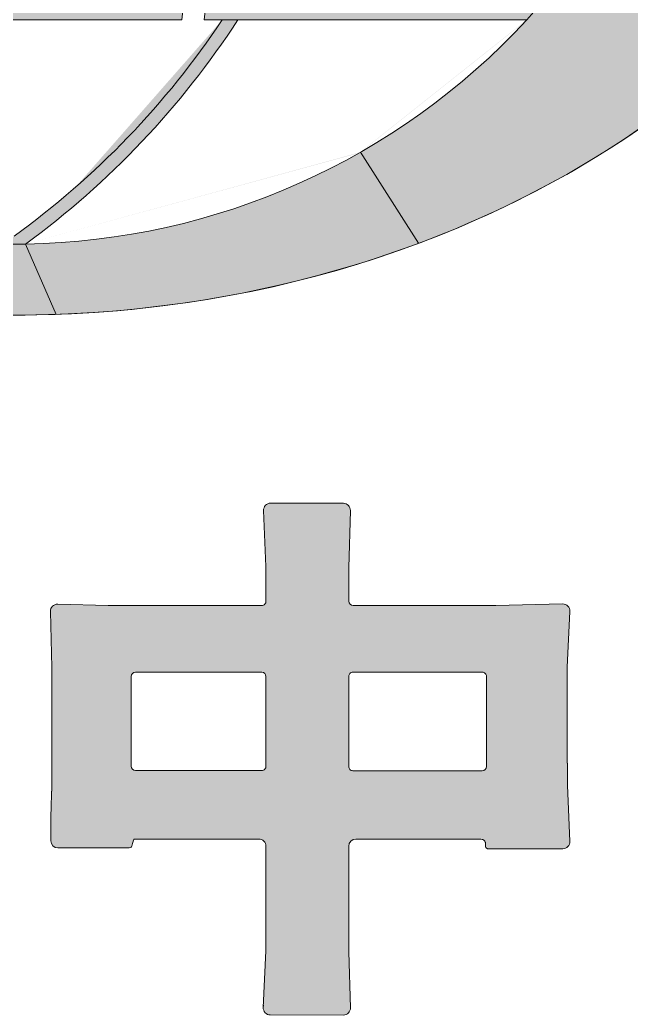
# Model space of a CAD drawing. Extents: x -2876908 to 633791, y -1383861 to 872234.
# Drawn here: x -1137347 to -1135216, y -613263 to -609792 of the extents above; entities that cross this region are included whole.
import ezdxf
from ezdxf.enums import TextEntityAlignment as Align

# ---------------------------------------------------------------- set-up
doc = ezdxf.new("R2010")
doc.units = 0
doc.header["$LTSCALE"] = 5
doc.header["$MEASUREMENT"] = 0
doc.layers.get('0').update_dxf_attribs({"linetype": 'CONTINUOUS', "lineweight": 25})
doc.layers.add('11', color=3, linetype='CONTINUOUS')
doc.layers.add('HFZT', color=5, linetype='CONTINUOUS', lineweight=15)
doc.styles.add('TSSD_NORM', font='tssdeng.shx', dxfattribs={"width": 0.7, "bigfont": 'hztxt.shx'})

# ---------------------------------------------------------------- blocks, each defined once
blk = doc.blocks.new('z')
h = blk.add_hatch(color=256)
h.paths.add_polyline_path([(298824.5820092613, 23772.05713661986), (298703.8143638487, 23772.05713661986, -0.4142135623716034), (298691.8143638487, 23784.0571366198), (298691.8143638486, 23813.08993662001), (298691.8143638486, 23816.48257662134), (298691.8143638486, 23823.26833662319), (298691.8782038564, 23825.57281662004), (298691.9103638464, 23826.7252966203), (298691.9742038363, 23829.02977661939), (298692.230523848, 23838.24769662024), (298692.3582038457, 23842.85665661843), (298692.6145238394, 23852.07457661928), (298692.678363865, 23854.37905662061), (298692.7105238551, 23855.53153661863), (298692.7743638271, 23857.83601661429), (298692.7743638271, 23859.88465662004), (298692.7743638271, 23860.90849661978), (298692.7743638271, 23862.95713661985), (298693.0945238465, 23862.95713661984), (298693.0945238465, 23865.00577661769), (298693.0945238465, 23866.02961661966), (298693.0945238465, 23868.07825661974), (298693.4146838481, 23868.07825661974), (298693.4146838481, 23876.91217662023), (298693.4146838481, 23881.32913662047), (298693.4146838481, 23890.16305661875), (298693.7348438496, 23890.16305661875), (298693.7348438496, 23965.31569662096), (298693.7026838416, 24002.89249662014), (298693.5745238355, 24078.04513662126), (298691.1346496541, 24172.90427961475, -0.4292787835920228), (298703.4359919502, 24185.20894529422), (298789.1156438461, 24183.0283366196), (298892.5628438288, 24183.0283366196), (298944.2862038428, 24183.0283366196), (299049.1753238435, 24183.0283366196, 0.4142135623748711), (299056.3753238435, 24190.22833661964), (299056.3753238433, 24214.58737661989), (299056.3753238433, 24226.04593661876), (299056.3753238433, 24248.96305661796), (299052.2579631242, 24343.95033897464, -0.4272553540661626), (299064.2587289155, 24356.47000227654), (299187.4261077251, 24356.34659451896, -0.4225290671113967), (299199.4089305178, 24343.99494092796), (299196.5665238314, 24247.04257661841), (299196.6408049271, 24190.21892463333, 0.4138307381067215), (299203.8407987753, 24183.02833661959), (299300.2052438372, 24183.0283366196), (299348.6641238624, 24183.0283366196), (299445.5814038328, 24183.0283366196), (299558.9122498196, 24185.56628676996, -0.4341927845431898), (299571.1685814153, 24173.02542534858), (299566.8884438389, 24078.68497662027), (299566.8884438389, 24013.51873662026), (299566.8884438389, 23980.93537662105), (299566.8884438389, 23915.76865661816), (299567.0166038448, 23915.76865661816), (299567.0804438526, 23915.76865661816), (299567.2086038405, 23915.76865661817), (299567.2086038405, 23900.53345661984), (299567.2086038405, 23892.91585662068), (299567.2086038405, 23877.68017662026), (299571.3490681682, 23783.30244511888, -0.4271139909127705), (299559.3605996182, 23770.77649661825), (299446.8620438391, 23770.77649661825), (299446.8620438391, 23770.64881661834), (299446.8620438391, 23770.58449662031), (299446.8620438391, 23770.45681661816), (299442.380763852, 23770.45681661816), (299440.1406038398, 23770.45681661816), (299431.5465487414, 23770.45681661815), (299429.675163835, 23772.48097661922), (299428.2975638503, 23773.60042330407), (299428.2975638503, 23775.257776621), (299428.2975638503, 23775.89761662038), (299428.2975638504, 23781.29843412451), (299427.6538838633, 23782.52113657016), (299427.0174038523, 23783.73937661844), (299426.3871638233, 23784.39601661862), (299426.025243848, 23784.69217662034), (299425.2572438274, 23785.17985661923), (299423.5062038532, 23786.16481662039), (299422.5510038486, 23786.55985661974), (299420.6161238366, 23787.10033662022), (299419.079643845, 23787.10033662023), (299418.3116438442, 23787.10033662023), (299290.7953238541, 23787.10033662023), (299208.5665238312, 23787.10033662021, 0.4142135623741605), (299196.5665238313, 23775.10033662017), (299196.5665238314, 23692.23121661918), (299196.5665238314, 23660.16001661943), (299196.5665238314, 23596.01761661878), (299199.463934444, 23501.18590291544, -0.4238473630065199), (299187.4427020822, 23488.81946573142), (299063.6515160394, 23489.0962369526, -0.4278623323173308), (299051.6925201107, 23501.67929407762), (299056.3753238433, 23597.93809662035), (299056.3753238433, 23663.48881661968), (299056.3753238433, 23696.26417661907), (299056.3753238435, 23775.10033662023, 0.4142135623730951), (299044.3753238436, 23787.10033662024), (299042.5801238531, 23787.10033662023), (299039.9233238512, 23787.10033662023), (299029.4640606696, 23787.10033662023), (298982.118843841, 23787.10033662023), (298958.4332438344, 23787.10033662023), (298833.9507425303, 23787.10033662023), (298833.1753238254, 23786.86945661909), (298832.6382038525, 23786.44753661802), (298832.0055638368, 23785.5000166188), (298830.5502038411, 23781.48145661885), (298829.9382038523, 23779.41889661886), (298828.6812737, 23774.04595412128), (298826.5642838469, 23773.01713662593)])
h.paths.add_polyline_path([(299203.7665238315, 24070.04305661919), (299298.7330838257, 24070.04305661919), (299331.5722838575, 24070.04305661919), (299422.6983638221, 24070.04305661919, -0.4142135623730951), (299429.8983638221, 24062.84305661919), (299429.8983638221, 23979.2707366191), (299429.8983638221, 23955.64993662091), (299429.898363822, 23910.16609662027, -0.4142135623730951), (299422.698363822, 23902.96609662027), (299290.4751638526, 23902.96609662028), (299203.7665238315, 23902.96609662029, -0.4142135623730951), (299196.5665238314, 23910.16609662028), (299196.5665238314, 23960.19457662107), (299196.5665238314, 23984.00785661863), (299196.5665238314, 24062.84305661918, -0.4142135623730951)], flags=16)
h.paths.add_polyline_path([(299056.3753238432, 24062.5228966199), (299056.3753238433, 23977.67041661964), (299056.3753238433, 23954.84977662118), (299056.3753238435, 23910.48625661956, -0.4142135623730951), (299049.1753238435, 23903.28625661956), (298835.0444438332, 23903.28625661956, -0.4142135623730951), (298827.8444438332, 23910.48625661956), (298827.8444438332, 23973.44545661958), (298827.8444438332, 24001.16401661934), (298827.8444438332, 24062.5228966199, -0.4142135623730951), (298835.0444438332, 24069.7228966199), (299049.1753238432, 24069.7228966199, -0.4142135623730951)], flags=16)
blk.add_lwpolyline([(299029.4890838379, 23787.10033662023), (298982.118843841, 23787.10033662023), (298958.4332438344, 23787.10033662023), (298833.9507425303, 23787.10033662023), (298833.1753238254, 23786.86945661905), (298832.6382038528, 23786.44753661828), (298832.0055638367, 23785.50001661854), (298830.5502038413, 23781.48145661878), (298829.9382038528, 23779.41889661999), (298828.9647638434, 23775.25777662101), (298828.3110038453, 23774.11873661803), (298827.7455638403, 23773.59121662008), (298826.5642838353, 23773.01713661852), (298824.5820092613, 23772.05713661986), (298703.8143638487, 23772.05713661986, -0.4142135623730951), (298691.8143638487, 23784.05713661986), (298691.8143638486, 23813.08993662002), (298691.8143638486, 23816.48257662134), (298691.8143638486, 23823.26833661871), (298691.8782038564, 23825.57281662004), (298691.9103638464, 23826.7252966203), (298691.9742038363, 23829.02977661939), (298692.230523848, 23838.24769662024), (298692.3582038457, 23842.85665661844), (298692.6145238394, 23852.07457661929), (298692.678363865, 23854.37905662062), (298692.7105238551, 23855.53153661864), (298692.7743638271, 23857.83601661774), (298692.7743638271, 23859.88465662005), (298692.7743638271, 23860.90849661978), (298692.7743638271, 23862.95713661986), (298692.902523833, 23862.95713661986), (298692.9663638407, 23862.95713661986), (298693.0945238465, 23862.95713661986), (298693.0945238465, 23865.0057766177), (298693.0945238465, 23866.02961661967), (298693.0945238465, 23868.07825661974), (298693.2226838345, 23868.07825661974), (298693.2865238422, 23868.07825661974), (298693.4146838481, 23868.07825661974), (298693.4146838481, 23876.91217662024), (298693.4146838481, 23881.32913662048), (298693.4146838481, 23890.16305661874), (298693.5423638457, 23890.16305661874), (298693.6066838616, 23890.16305661874), (298693.7348438496, 23890.16305661874), (298693.7348438496, 23965.31569662096), (298693.7026838416, 24002.89249662014), (298693.5745238358, 24078.04513662012), (298691.1346496541, 24172.90427961476, -0.4292787835920228), (298703.4359919502, 24185.20894529423), (298789.1156438464, 24183.0283366196), (298892.5628438288, 24183.0283366196), (298944.2862038428, 24183.0283366196), (299049.1753238435, 24183.0283366196, 0.4142135623730951), (299056.3753238435, 24190.22833661961), (299056.3753238433, 24214.5873766199), (299056.3753238433, 24226.04593661877), (299056.3753238433, 24248.96305661874), (299052.2579631242, 24343.95033897465, -0.4272553540627174), (299064.2587289154, 24356.47000227655), (299187.4261077251, 24356.34659451897, -0.422529067112942), (299199.4089305178, 24343.9949409279), (299196.5665238314, 24247.04257662), (299196.6408049271, 24190.21892463333, 0.4138307381067215), (299203.8407987753, 24183.0283366196), (299300.2052438372, 24183.0283366196), (299348.6641238624, 24183.0283366196), (299445.581403833, 24183.0283366196), (299558.9122498196, 24185.56628676997, -0.4341927845431897), (299571.1685814153, 24173.02542534859), (299566.8884438389, 24078.6849766195), (299566.8884438389, 24013.51873662027), (299566.8884438389, 23980.93537662106), (299566.8884438389, 23915.76865661817), (299567.0166038448, 23915.76865661817), (299567.0804438526, 23915.76865661817), (299567.2086038405, 23915.76865661817), (299567.2086038405, 23900.53345661985), (299567.2086038405, 23892.91585662069), (299567.2086038405, 23877.68017661872), (299571.3490681682, 23783.30244511889, -0.4271139909127706), (299559.3605996182, 23770.77649661826), (299446.8620438391, 23770.77649661826), (299446.8620438391, 23770.64881661834), (299446.8620438391, 23770.58449662032), (299446.8620438391, 23770.45681661817), (299442.380763852, 23770.45681661817), (299440.1406038398, 23770.45681661817), (299431.5465487414, 23770.45681661817), (299429.6751638347, 23772.48097661959), (299429.1116438443, 23772.93889661955), (299428.2975638503, 23773.97713661941), (299428.2975638503, 23775.25777662101), (299428.2975638503, 23775.89761662038), (299428.2975638503, 23781.30284829463), (299427.9740438456, 23781.91297661888), (299427.6538838441, 23782.52113661843), (299427.0174038523, 23783.73937661873), (299426.3871638233, 23784.39601661863), (299426.025243848, 23784.69217662068), (299425.2572438294, 23785.17985661926), (299423.5062038535, 23786.16481662022), (299422.5510038489, 23786.55985661971), (299420.6161238366, 23787.10033662023), (299419.079643845, 23787.10033662023), (299418.3116438442, 23787.10033662023), (299290.7953238541, 23787.10033662023), (299208.5665238312, 23787.10033662021, 0.4142135623739474), (299196.5665238313, 23775.10033662018), (299196.5665238314, 23692.23121661919), (299196.5665238314, 23660.16001661944), (299196.5665238314, 23596.01761661993), (299199.463934444, 23501.18590291545, -0.4238473630065199), (299187.4427020822, 23488.81946573142), (299063.6515160394, 23489.09623695261, -0.4278623323175568), (299051.6925201107, 23501.67929407763), (299056.3753238433, 23597.93809661868), (299056.3753238433, 23663.48881661969), (299056.3753238433, 23696.26417661907), (299056.3753238435, 23775.10033662024, 0.4142135623730951), (299044.3753238436, 23787.10033662024), (299042.5801238531, 23787.10033662023), (299039.9233238512, 23787.10033662023), (299029.4640606696, 23787.10033662023)], format="xyb")
for points in [[(299056.3753238433, 23977.67041661965), (299056.3753238432, 24062.52289661991, 0.4142135623730951), (299049.1753238432, 24069.72289661991), (298835.0444438332, 24069.72289661991, 0.4142135623730951), (298827.8444438332, 24062.52289661991), (298827.8444438332, 24001.16401661935), (298827.8444438332, 23973.44545661958), (298827.8444438332, 23910.48625661956, 0.4142135623730951), (298835.0444438332, 23903.28625661956), (299049.1753238435, 23903.28625661956, 0.4142135623730951), (299056.3753238435, 23910.48625661956), (299056.3753238433, 23954.84977662118)], [(299429.898363822, 23910.16609662028), (299429.8983638221, 23955.64993662091), (299429.8983638221, 23979.27073661911), (299429.8983638221, 24062.8430566192, 0.4142135623730951), (299422.6983638221, 24070.0430566192), (299331.5722838575, 24070.04305661919), (299298.7330838257, 24070.04305661919), (299203.7665238315, 24070.04305661919, 0.4142135623730951), (299196.5665238314, 24062.84305661919), (299196.5665238314, 23984.00785661864), (299196.5665238314, 23960.19457662108), (299196.5665238314, 23910.16609662029, 0.4142135623730951), (299203.7665238315, 23902.96609662029), (299290.4751638526, 23902.96609662028), (299422.698363822, 23902.96609662027, 0.4142135623730951)]]:
    blk.add_lwpolyline(points, format="xyb", close=True)
for points in [[(299244.5665238314, 23787.10033662023), (299266.213563841, 23787.10033662023)], [(299051.8940438384, 23505.82177661957), (299051.8940438384, 23503.7731366195)]]:
    blk.add_lwpolyline(points)
blk = doc.blocks.new('dfgdfger')
at = {"layer": 'HFZT'}
for points in [[(447768.8675110264, 387205.9296155946), (446897.8621458949, 387205.9296155946), (446912.7498963916, 387088.1917124437, 0.0063558222921532), (446859.1057541312, 387077.2295823118), (446862.8604396751, 387047.9606586454, -0.0064380057584099), (446916.4451053484, 387058.9686165212), (446987.2196496274, 386499.2570296344), (447691.5893035565, 386499.2570296344), (447717.0554640141, 386732.1329989316), (447246.0627806148, 386732.1329989316), (447238.2925629164, 386782.6093833765), (447722.5753110011, 386782.6093833765), (447742.5317846367, 386965.1018776965), (447214.9819097721, 386965.1018776965), (447203.3259300065, 387011.6957449869), (447747.6270587367, 387011.6957449869), (447752.0441822604, 387052.0882465115, -0.0059441611161231), (447801.3555384616, 387041.159998591), (447804.5743667332, 387070.5946578333), (447755.2547482829, 387081.4473511112)], [(447817.4276651642, 386499.2570287847), (447782.2275834371, 386499.2570281934, -0.0894918479308635), (447317.0949817838, 386015.7708150769), (447342.4631450347, 385997.8727110437, 0.0907329677643748)], [(447317.0949817838, 386015.7708150769), (447291.7268165825, 385997.8727096676), (447342.4631450347, 385997.8727110437)]]:
    blk.add_hatch(color=5, dxfattribs=at).paths.add_polyline_path(points)
h = blk.add_hatch(color=5, dxfattribs=at)
h.paths.add_polyline_path([(448097.9701021274, 387205.9296155946), (447819.3739262202, 387205.9296155946), (447804.5743667332, 387070.5946578331), (447801.355538461, 387041.1599985862), (448089.1366281098, 387011.6957449869)])
h.paths.add_polyline_path([(448081.5964689904, 386954.7602339187), (448085.5647366492, 386984.7245237239), (448089.1366281097, 387011.6957449867), (447801.3555384612, 387041.1599985862), (448054.1699951997, 386747.6639829093), (448081.5964631883, 386954.7602361557)])
h.paths.add_polyline_path([(447801.3555384612, 387041.1599985864), (447742.0957186964, 386499.2570296344), (448054.1699951996, 386747.6639829093)])
h = blk.add_hatch(color=5, dxfattribs=at)
h.paths.add_polyline_path([(448291.1635950467, 386747.6639829093), (448054.1699951996, 386747.6639829093), (447742.0957186964, 386499.2570296344), (448463.2165292761, 386499.2570296344)])
h.paths.add_polyline_path([(448611.6830404622, 386895.2363425718), (448319.3925884103, 386895.2363425718), (448316.5790699849, 386880.5281469001), (448310.8054738531, 386850.3455897029), (448291.1635950467, 386747.6639829096), (448463.2165293027, 386499.2570295958), (448536.8717179173, 386585.2651853366), (448570.4167247146, 386724.2546352746)])
h.paths.add_polyline_path([(448686.6686451545, 387205.9296155946), (448341.6700101845, 387011.6957449867), (448329.7861117644, 386949.5704360384), (448624.7965360113, 386949.5704360384)])
h.paths.add_polyline_path([(448686.6686451543, 387205.9296155946), (448097.9701021274, 387205.9296155946), (448089.1366281098, 387011.6957449869), (448341.6700101847, 387011.6957449869)])
h.paths.add_polyline_path([(448085.5647366507, 386984.7245237362), (448081.5964689904, 386954.7602339187, -0.0296672827679864), (448310.8054738531, 386850.3455897029), (448316.5790733963, 386880.5281451119, 0.0294425261481025)])
h = blk.add_hatch(color=5, dxfattribs=at)
edge = h.paths.add_edge_path()
edge.add_ellipse((447317.0949818153, 387546.4789575529), major_axis=(-2135.702406557902, 3.083745e-10), ratio=0.7995231178727922, start_angle=507.6783099143634, end_angle=517.4319934521435)
edge.add_line((449289.2552509924, 386891.1583596452), (448783.4241328058, 387029.3346376976))
edge.add_ellipse((447317.0949818153, 387546.4789575529), major_axis=(-1555.606273805531, 2.909338e-10), ratio=0.995632526572851, start_angle=146.5112107793529, end_angle=160.4944985430304, ccw=False)
edge.add_line((448614.4609707486, 386691.884942544), (449121.8905606302, 386633.5027817547))
edge = h.paths.add_edge_path()
edge.add_line((448614.4609680764, 386691.8849428515), (448597.9381060348, 386667.5255799796))
edge.add_line((448597.9381060348, 386667.5255799796), (448868.9647568456, 386373.350761416))
edge.add_ellipse((447317.0949818153, 387546.4789575529), major_axis=(-2135.702406557902, 3.083745e-10), ratio=0.7995231178727922, start_angle=496.6047833383917, end_angle=507.6783099143634)
edge.add_line((449121.89056063, 386633.5027817547), (448614.4609680764, 386691.8849428515))
edge = h.paths.add_edge_path()
edge.add_ellipse((447317.0949818153, 387546.4789575529), major_axis=(-1555.606273801223, 1.3117711698e-06), ratio=0.9956325265707276, start_angle=141.6390502834618, end_angle=145.4238134133707, ccw=False)
edge.add_line((448536.8717179182, 386585.2651853376), (448463.216529332, 386499.25702963))
edge.add_ellipse((447317.0949818153, 387546.4789575529), major_axis=(-1555.606273805434, 1.34546606e-08), ratio=0.9956325265729224, start_angle=119.84597324456101, end_angle=137.4568556821499, ccw=False)
edge.add_line((448091.2736844392, 386203.0912759522), (448221.0956772185, 385999.4466570629))
edge.add_ellipse((447317.0949818153, 387546.4789575529), major_axis=(-2135.702406557902, 3.083745e-10), ratio=0.7995231178727922, start_angle=475.0418586881838, end_angle=496.6047833383917)
edge.add_line((448868.9647568457, 386373.350761416), (448597.9381060347, 386667.5255799798))
h = blk.add_hatch(color=5, dxfattribs=at)
edge = h.paths.add_edge_path(flags=17)
edge.add_line((447317.0949817837, 386015.770815077), (447291.7268185327, 385997.8727110436))
edge.add_arc((448424.3548334164, 387546.4789575549), 1918.600408327275, 213.0811256129819, 233.8188070139692, ccw=False)
edge.add_line((446816.7622983703, 386499.2570287846), (446851.9623801305, 386499.2570281934))
edge.add_arc((448424.3548334164, 387546.4789575549), 1889.204011346054, 213.6638311415863, 234.1193601311902)
edge.add_line((447317.0949849792, 386015.7708127655), (447317.0949817837, 386015.770815077))
edge = h.paths.add_edge_path()
edge.add_line((447317.0949817837, 386015.770815077), (447342.4631450349, 385997.8727110437))
edge.add_line((447782.2275834371, 386499.2570281934), (447817.4276651973, 386499.2570287847))
edge.add_arc((446209.8351301511, 387546.4789575553), 1918.600408327357, 306.1811929860308, 326.9188743870181)
edge.add_arc((446209.8351301511, 387546.4789575549), 1889.204011346057, 305.8806398688099, 326.3361688584138)
edge.add_arc((446209.8351301512, 387546.4789575551), 1889.204011346057, 305.8806399884105, 326.3361689109117)
edge.add_arc((448424.3548334164, 387546.4789575551), 1889.204011346055, 213.6638310890834, 234.1193601311913)
edge.add_arc((448424.3548334164, 387546.4789575549), 1918.600408327298, 213.0811255826943, 233.8188070834912)
edge.add_arc((446209.8351300881, 387546.4789575092), 1918.600408327304, 306.1811929186935, 326.9188744189397)
edge.add_line((447291.7268204549, 385997.8727096675), (447342.4631450349, 385997.8727110437))
h = blk.add_hatch(color=5, dxfattribs=at)
edge = h.paths.add_edge_path()
edge.add_ellipse((447317.0949818153, 387546.4789575529), major_axis=(-1555.606273805434, 1.34546606e-08), ratio=0.9956325265729224, start_angle=90.93439647012372, end_angle=119.84597324456101, ccw=False)
edge.add_line((447342.4631455904, 385997.8727097619), (447410.6625756294, 385840.5750421087))
edge.add_ellipse((447317.0949818153, 387546.4789575529), major_axis=(-2135.702406557902, 3.083745e-10), ratio=0.7995231178727922, start_angle=452.5109981146523, end_angle=475.0418586881838)
edge.add_line((448221.0956772187, 385999.4466570629), (448091.2736844393, 386203.0912759522))
edge = h.paths.add_edge_path()
edge.add_ellipse((447317.0949818153, 387546.4789575529), major_axis=(-2135.702406557902, 3.083745e-10), ratio=0.7995231178727922, start_angle=447.4790680929017, end_angle=452.5109981146523)
edge.add_line((447410.6625756293, 385840.5750421086), (447342.4631450347, 385997.8727110437))
edge.add_line((447342.4631450347, 385997.8727110437), (447291.7268204549, 385997.8727096674))
edge.add_line((447291.7268204549, 385997.8727096674), (447223.1574624436, 385840.5880380157))
at = {"layer": '11', "color": 5, "lineweight": 0}
for p, q in [((447801.3555384616, 387041.159998591), (447742.0957186964, 386499.2570296344)), ((447691.5893035565, 386499.2570296344), (447717.0554640141, 386732.1329989316)), ((446987.2196496274, 386499.2570296344), (447691.5893035565, 386499.2570296344)), ((447742.0957186964, 386499.2570296344), (447782.2275843965, 386499.2570296344)), ((447817.4276657177, 386499.2570296344), (448463.2165293361, 386499.2570296344))]:
    blk.add_line(p, q, dxfattribs=at)
for centre, radius, start, end in [((446209.8351301512, 387546.4789575551), 1889.204011346057, 305.8806399884105, 326.3361689109117), ((446209.8351300881, 387546.4789575092), 1918.600408327304, 306.1811929186935, 326.9188744189397)]:
    blk.add_arc(centre, radius, start, end, dxfattribs=at)
at = {"layer": 'HFZT', "color": 5, "lineweight": 0}
for p, q in [((447801.3555384616, 387041.159998591), (447742.0957186964, 386499.2570296344)), ((447691.5893035565, 386499.2570296344), (447717.0554640141, 386732.1329989316)), ((446987.2196496274, 386499.2570296344), (447691.5893035565, 386499.2570296344)), ((447742.0957186964, 386499.2570296344), (448463.2165293361, 386499.2570296344))]:
    blk.add_line(p, q, dxfattribs=at)
at = {"layer": 'HFZT', "color": 5}
for p, q in [((447742.0957186964, 386499.2570296344), (447801.355538461, 387041.1599985862)), ((447742.0957186964, 386499.2570296344), (447801.355538461, 387041.1599985862)), ((447691.5893035565, 386499.2570296344), (447717.0554640141, 386732.1329989316)), ((447691.5893035565, 386499.2570296344), (447717.0554640141, 386732.1329989316)), ((448463.2165293322, 386499.2570296305), (448536.8717179173, 386585.2651853366)), ((446987.2196496274, 386499.2570296344), (447691.5893035565, 386499.2570296344)), ((446987.2196496274, 386499.2570296344), (447691.5893035565, 386499.2570296344)), ((447782.2275843617, 386499.2570296344), (447742.0957186964, 386499.2570296344)), ((447817.4276657177, 386499.2570296344), (448463.216529276, 386499.2570296344)), ((447817.4276657177, 386499.2570296344), (448463.216529276, 386499.2570296344)), ((448091.2736844392, 386203.0912759522), (448221.0956772187, 385999.4466570629)), ((447291.7268204549, 385997.8727096675), (447342.4631450349, 385997.8727110437)), ((447291.7268204549, 385997.8727096675), (447342.4631450349, 385997.8727110437)), ((447342.4631450349, 385997.8727110437), (447410.6625756294, 385840.5750421086))]:
    blk.add_line(p, q, dxfattribs=at)
at = {"layer": 'HFZT', "color": 5, "lineweight": 0}
for centre, radius, start, end in [((446209.8351301512, 387546.4789575551), 1889.204011346057, 305.8806399902983, 326.3361689101699), ((446209.8351300881, 387546.4789575092), 1918.600408327304, 306.1811929192539, 326.9188744203279)]:
    blk.add_arc(centre, radius, start, end, dxfattribs=at)
at = {"layer": 'HFZT', "color": 5}
for centre, radius, start, end in [((446209.8351301511, 387546.4789575549), 1889.204011346057, 305.880639867961, 326.3361688574697), ((446209.8351301511, 387546.4789575549), 1889.204011346057, 305.8806398688099, 326.3361688584138), ((446209.8351301511, 387546.4789575553), 1918.600408327357, 306.1811929842102, 326.918874386041), ((446209.8351301511, 387546.4789575553), 1918.600408327357, 306.1811929860308, 326.9188743870181)]:
    blk.add_arc(centre, radius, start, end, dxfattribs=at)
for major_axis, ratio, start_param, end_param in [((-2135.702406557902, 3.083745e-10), 0.7995231178727922, 3.922661740662257, 9.030891940897648), ((-2135.702406557902, 3.083745e-10), 0.7995231178727922, 3.922661740662257, 9.030891940897648), ((-2135.702406557902, 3.083745e-10), 0.7995231178727922, 3.922661740662257, 9.030891940897648), ((-2135.702406557902, 3.083745e-10), 0.7995231178727922, 3.922661740662257, 9.030891940897648), ((-2135.702406557902, 3.083745e-10), 0.7995231178727922, 3.922661740662257, 9.030891940897648), ((-2135.702406557902, 3.083745e-10), 0.7995231178727922, 3.922661740662257, 9.030891940897648), ((-2135.702406557902, 3.083745e-10), 0.7995231178727922, 3.922661740662257, 9.030891940897648), ((-2135.702406557902, 3.083745e-10), 0.7995231178727922, 3.922661740662257, 9.030891940897648), ((-2135.702406557902, 3.083745e-10), 0.7995231178727922, 3.922661740662257, 9.030891940897648), ((-2135.702406557902, 3.083745e-10), 0.7995231178727922, 3.265864643670943, 9.30050597068862), ((-2135.702406557902, 3.083745e-10), 0.7995231178727922, 3.265864643670943, 9.30050597068862), ((-2135.702406557902, 3.083745e-10), 0.7995231178727922, 3.265864643670943, 9.30050597068862), ((-2135.702406557902, 3.083745e-10), 0.7995231178727922, 3.265864643670943, 9.30050597068862), ((-2135.702406557902, 3.083745e-10), 0.7995231178727922, 3.265864643670943, 9.30050597068862), ((-2135.702406557902, 3.083745e-10), 0.7995231178727922, 3.265864643670943, 9.30050597068862), ((-1555.606273805434, 1.34546606e-08), 0.9956325265729224, 1.587104621717565, 2.399074711092191), ((-1555.606273805434, 1.34546606e-08), 0.9956325265729224, 1.587104621717565, 2.399074711092191), ((-1555.606273805434, 1.34546606e-08), 0.9956325265729224, 1.587104621717565, 2.399074711092191), ((-1555.606273805434, 1.34546606e-08), 0.9956325265729224, 1.587104621717565, 2.399074711092191), ((-1555.606273805434, 1.34546606e-08), 0.9956325265729224, 1.587104621717565, 2.399074711092191), ((-1555.606273805434, 1.34546606e-08), 0.9956325265729224, 1.587104621717565, 2.399074711092191), ((-1555.606273805434, 1.34546606e-08), 0.9956325265729224, 1.587104621717565, 2.399074711092191), ((-1555.606273805434, 1.34546606e-08), 0.9956325265729224, 1.587104621717565, 2.399074711092191), ((-1555.606273805434, 1.34546606e-08), 0.9956325265729224, 1.587104621717565, 2.399074711092191), ((-1555.606273805434, 1.34546606e-08), 0.9956325265729224, 1.587104621717565, 2.399074711092191), ((-1555.606273805434, 1.34546606e-08), 0.9956325265729224, 1.587104621717565, 2.399074711092191), ((-1555.606273805434, 1.34546606e-08), 0.9956325265729224, 1.587104621717565, 2.399074711092191), ((-1555.606273805434, 1.34546606e-08), 0.9956325265729224, 1.587104621717565, 2.399074711092191), ((-1555.606273805434, 1.34546606e-08), 0.9956325265729224, 1.587104621717565, 2.399074711092191), ((-1555.606273805434, 1.34546606e-08), 0.9956325265729224, 1.587104621717565, 2.399074711092191), ((-1555.606273805434, 1.34546606e-08), 0.9956325265729224, 1.587104621717565, 2.399074711092191), ((-1555.606273805434, 1.34546606e-08), 0.9956325265729224, 1.587104621717565, 2.399074711092191), ((-1555.606273805434, 1.34546606e-08), 0.9956325265729224, 1.587104621717565, 2.399074711092191), ((-1555.606273805434, 1.34546606e-08), 0.9956325265729224, 1.587104621717565, 2.399074711092191), ((-1555.606273805434, 1.34546606e-08), 0.9956325265729224, 1.587104621717565, 2.399074711092191), ((-1555.606273805434, 1.34546606e-08), 0.9956325265729224, 1.587104621717565, 2.399074711092191), ((-1555.606273805434, 1.34546606e-08), 0.9956325265729224, 1.587104621717565, 2.399074711092191), ((-1555.606273805434, 1.34546606e-08), 0.9956325265729224, 1.587104621717565, 2.399074711092191), ((-1555.606273805434, 1.34546606e-08), 0.9956325265729224, 1.587104621717565, 2.399074711092191), ((-1555.606273805434, 1.34546606e-08), 0.9956325265729224, 1.587104621717565, 2.399074711092191), ((-1555.606273805434, 1.34546606e-08), 0.9956325265729224, 1.587104621717565, 2.399074711092191), ((-1555.606273805434, 1.34546606e-08), 0.9956325265729224, 1.587104621717565, 2.399074711092191), ((-1555.606273805434, 1.34546606e-08), 0.9956325265729224, 1.587104621717565, 2.399074711092191), ((-1555.606273805434, 1.34546606e-08), 0.9956325265729224, 1.587104621717565, 2.399074711092191), ((-1555.606273805434, 1.34546606e-08), 0.9956325265729224, 1.587104621717565, 2.399074711092191), ((-1555.606273805434, 1.34546606e-08), 0.9956325265729224, 1.587104621717565, 2.399074711092191), ((-1555.606273805434, 1.34546606e-08), 0.9956325265729224, 1.587104621717565, 2.399074711092191), ((-1555.606273805434, 1.34546606e-08), 0.9956325265729224, 1.587104621717565, 2.399074711092191), ((-1555.606273805434, 1.34546606e-08), 0.9956325265729224, 1.587104621717565, 2.399074711092191), ((-1555.606273805434, 1.34546606e-08), 0.9956325265729224, 1.587104621717565, 2.399074711092191), ((-1555.606273805434, 1.34546606e-08), 0.9956325265729224, 1.587104621717565, 2.399074711092191)]:
    blk.add_ellipse((447317.0949818153, 387546.4789575529), major_axis=major_axis, ratio=ratio, start_param=start_param, end_param=end_param, dxfattribs=at)
blk = doc.blocks.new('施工设计图框')
at = {"layer": 'HFZT', "color": 2, "xscale": 0.003117434214800596, "yscale": 0.003117434214800596, "zscale": 0.003117434214800596}
blk.add_blockref('dfgdfger', (-1505.599803250516, -1175.924037686957), dxfattribs=at)
at = {"layer": 'HFZT', "color": 5, "xscale": 0.004115013172850013, "yscale": 0.004115013172850013, "zscale": 0.004115013172850013}
blk.add_blockref('z', (-1339.983741938253, -74.63504678758909), dxfattribs=at)
at = {"layer": 'HFZT', "color": 2, "style": 'TSSD_NORM', "width": 0.7}
for tag, height, p in [('比例尺', 2.5, (7.24784710817039, 17.50000001629815)), ('日期', 2.5, (7.24784710817039, 3.500000003259629)), ('图号', 2.5, (-20.48976953903912, 3.500000003259629)), ('图名', 4, (-76.24192248954205, 0.7500000006984919))]:
    blk.add_attdef(tag, text='', height=height, dxfattribs=at).set_placement(p, align=Align.MIDDLE)

msp = doc.modelspace()

# ---------------------------------------------------------------- block references
at = {"xscale": 500, "yscale": 500, "zscale": 500}
msp.add_blockref('施工设计图框', (-1081807.530794872, -624273.3817128865), dxfattribs=at)

doc.saveas('drawing.dxf')
